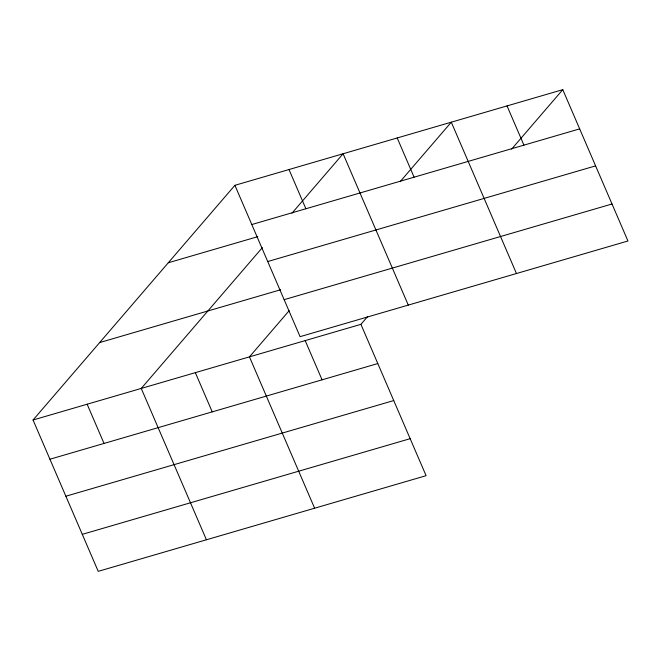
<?xml version="1.0" encoding="UTF-8"?>
<svg xmlns="http://www.w3.org/2000/svg" width="661" height="661" viewBox="0 0 661 661"><rect width="100%" height="100%" fill="white"/><g stroke="black" fill="none" stroke-linecap="round" stroke-linejoin="round"><path stroke-width="0.99" d="M367.648 316.512L360.914 324.336L426.097 475.68L98.225 571.344L33.05 420.008L234.903 185.32L562.775 89.656L627.95 240.992L300.086 336.664L234.903 185.32M262.359 247.627L141.247 388.437L206.422 539.773M291.964 213.206L343.1 153.749L408.283 305.093M289.138 310.711L249.445 356.866L314.619 508.202M400.161 181.635L451.298 122.186L516.472 273.522M511.639 149.105L562.775 89.656M251.8 224.542L579.664 128.878M168.291 262.764L257.798 236.655M267.73 261.541L595.594 165.878M99.662 342.563L280.644 289.749M284.147 299.664L612.012 203.993M33.05 420.008L360.914 324.336M49.939 459.221L377.803 363.558M65.877 496.221L393.741 400.558M82.294 534.344L410.159 438.681M507.037 105.917L523.925 145.139M397.203 137.967L414.092 177.189M289.006 169.538L305.894 208.76M305.175 340.605L322.072 379.819M195.342 372.647L212.231 411.869M87.145 404.218L104.041 443.44"/></g></svg>
